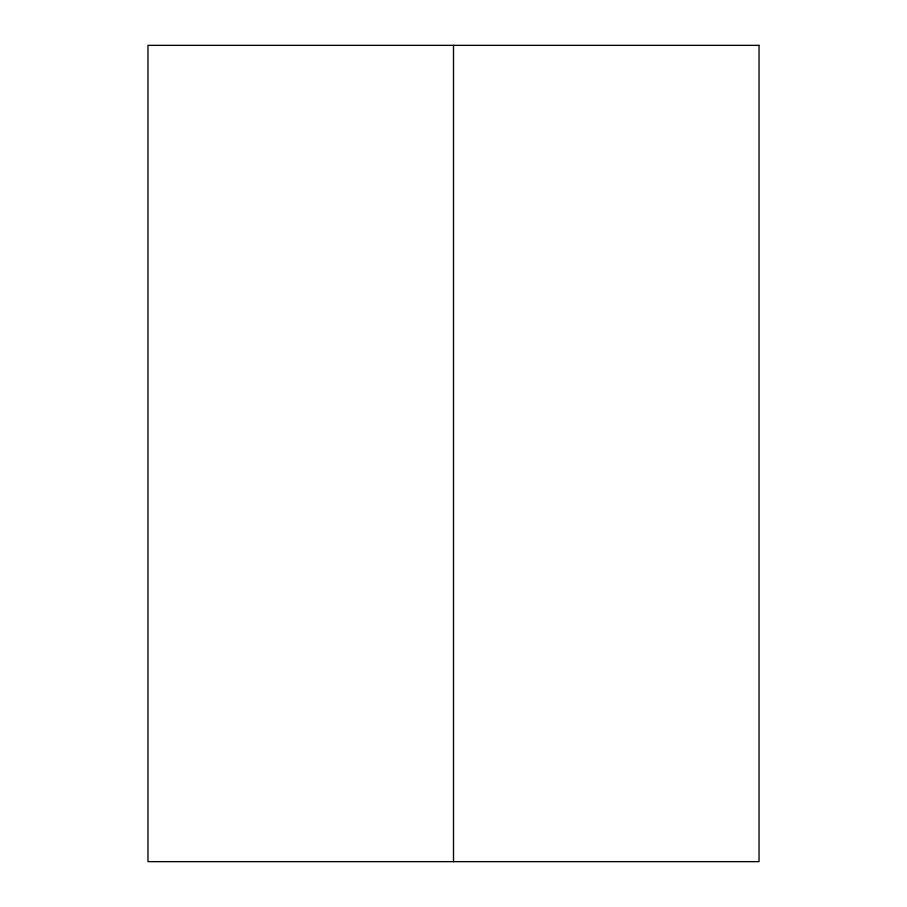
<?xml version="1.0" encoding="UTF-8"?>
<svg xmlns="http://www.w3.org/2000/svg" width="907" height="907" viewBox="0 0 907 907"><rect width="100%" height="100%" fill="white"/><g stroke="black" fill="none" stroke-linecap="round" stroke-linejoin="round"><path stroke-width="1.36" d="M453.5 45.35L453.5 861.65M759.034 45.35L147.966 45.35L147.966 861.65L759.034 861.65L759.034 45.35"/></g></svg>
